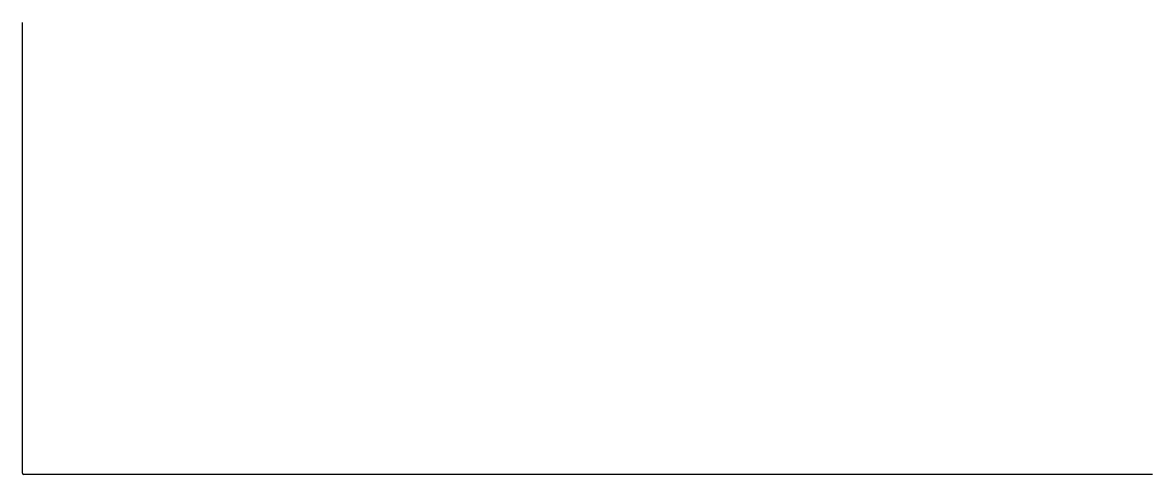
# Model space of a CAD drawing. Units: millimetres at full size, sheet at 1:100. Extents: x -15551 to 15061, y -3490 to 8755.
import ezdxf

# ---------------------------------------------------------------- set-up
doc = ezdxf.new("R2010")
doc.units = ezdxf.units.MM
doc.header["$LTSCALE"] = 100
doc.layers.add('0-0', color=7, linetype='Continuous')

msp = doc.modelspace()

# ---------------------------------------------------------------- linework, layer by layer
at = {"layer": '0-0'}
for p, q in [((-15551, -3459.8), (-15551, 8755.1)), ((15061.2, -3489.8), (-15521, -3489.8))]:
    msp.add_line(p, q, dxfattribs=at)
msp.add_arc((-15521, -3459.8), 30, 180, 270, dxfattribs=at)

doc.saveas('drawing.dxf')
